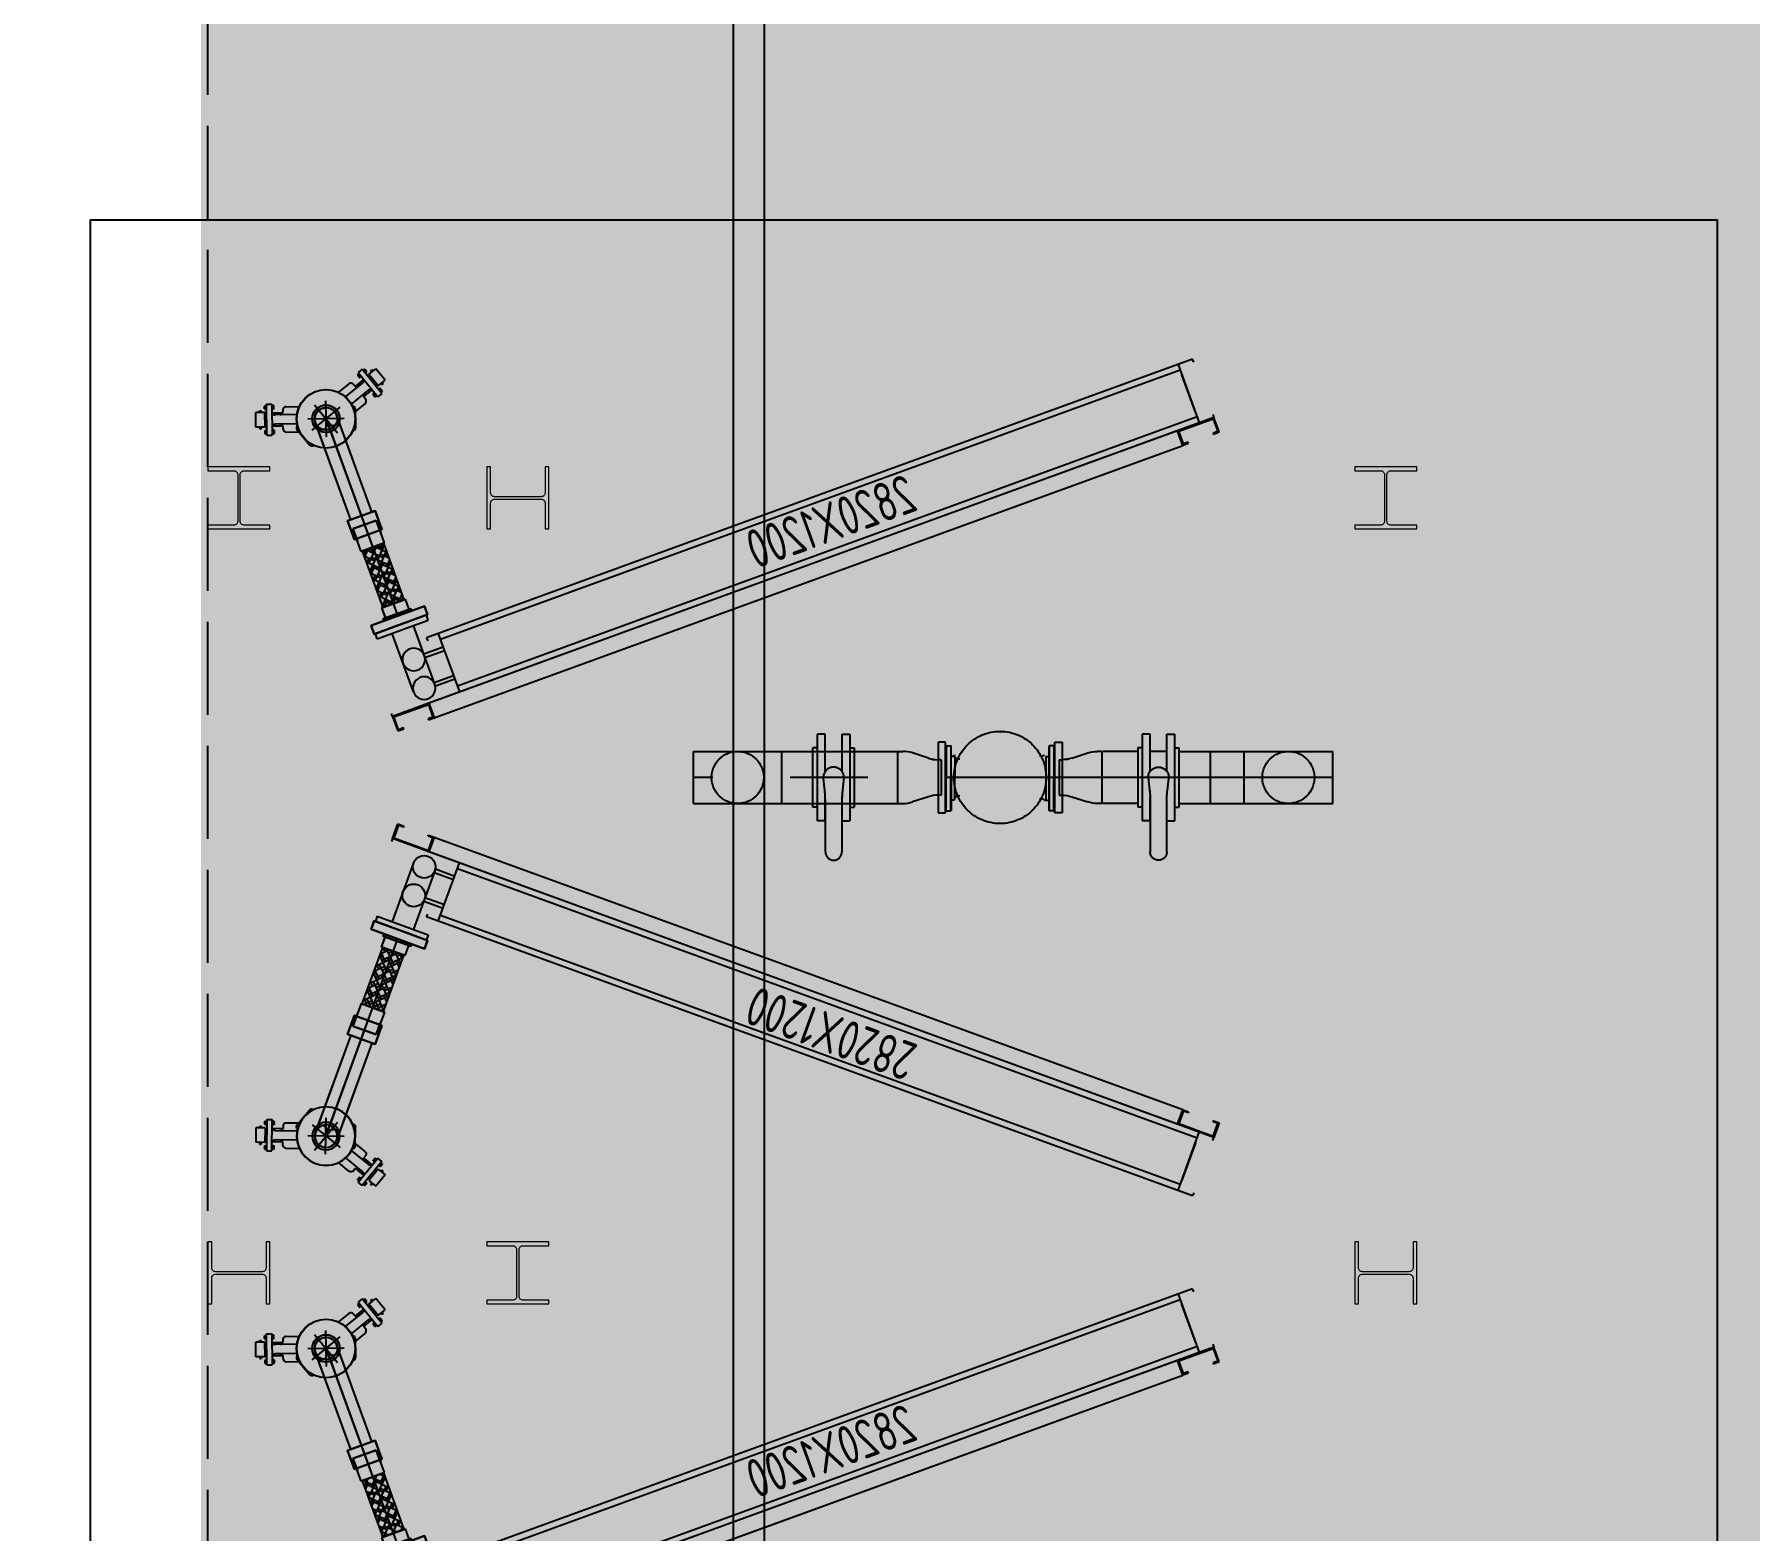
# Model space of a CAD drawing. Extents: x -3080 to 28500, y -1326 to 31609.
# Drawn here: x 21124 to 21677, y 6417 to 6900 of the extents above; entities that cross this region are included whole.
import ezdxf
from ezdxf.enums import TextEntityAlignment as Align

# ---------------------------------------------------------------- set-up
doc = ezdxf.new("R2010")
doc.units = 0
doc.header["$LTSCALE"] = 100
for name, pattern in [('188K-SM-03-F05-ARCH-PA-Y2257103$0$DASHED', [19.05, 12.7, -6.35]), ('188K-SM-03-F05-MECH-DCC-Y2257103$0$XFM1Q20-200k$0$CENTER', [2, 1.25, -0.25, 0.25, -0.25]), ('188K-SM-07-F10-MECH-CR PIPE-Y2257103$0$XFM1Q20-200k$0$CENTER', [2, 1.25, -0.25, 0.25, -0.25]), ('X-S-FAB-L05$0$HIDDEN', [0.4, 0.3, -0.1])]:
    doc.linetypes.add(name, pattern=pattern)
for name, color, linetype in [('0-xref', 8, 'Continuous'), ('188K-SM-03-F05-ARCH-PA-Y2257103$0$K-DIivder-3.5', 53, '188K-SM-03-F05-ARCH-PA-Y2257103$0$DASHED'), ('188K-SM-03-F05-ARCH-PA-Y2257103$0$K-岩棉 2hr 3.5-非抗', 53, 'Continuous'), ('188K-SM-03-F05-MECH-DCC-Y2257103$0$00_DCC', 7, 'Continuous'), ('188K-SM-03-F05-MECH-DCC-Y2257103$0$00_閥站分組', 1, 'Continuous'), ('188K-SM-07-F10-MECH-CR PIPE-Y2257103$0$00_AC_CHS_12℃', 4, 'Continuous'), ('188K-SM-07-F10-MECH-CR PIPE-Y2257103$0$00_AC_CHS_20℃', 3, 'Continuous'), ('188K-SM-07-F10-MECH-CR PIPE-Y2257103$0$00_DCC', 7, 'Continuous'), ('188K-SM-07-F10-MECH-CR PIPE-Y2257103$0$00_閥站分組', 1, 'Continuous'), ('X-S-FAB-L05$0$COL-S', 8, 'Continuous'), ('X-S-FAB-L05$0$HID(UP)', 8, 'X-S-FAB-L05$0$HIDDEN'), ('X-S-FAB-L05$0$SKY05│level-60%', 7, 'Continuous')]:
    doc.layers.add(name, color=color, linetype=linetype)
doc.styles.add('188K-SM-03-F05-MECH-DCC-Y2257103$0$XFM1Q20-200k$0$aa-txt', font='isocp.shx', dxfattribs={"bigfont": 'chineset.shx'})
doc.styles.add('188K-SM-07-F10-MECH-CR PIPE-Y2257103$0$XFM1Q20-200k$0$aa-txt', font='isocp.shx', dxfattribs={"bigfont": 'chineset.shx'})
pattern_1 = [(135, (-2258.2576, -4619.8331), (-8e-16, 2.4374981), [5.1707143, -1.7235714]), (45, (-2259.4764, -4618.6144), (-8e-16, 2.4374981), [5.1707143, -1.7235714])]

# ---------------------------------------------------------------- blocks, each defined once
blk = doc.blocks.new('X-S-FAB-L05')
at = {"layer": 'X-S-FAB-L05$0$SKY05│level-60%'}
h = blk.add_hatch(dxfattribs=at)
h.set_pattern_fill('ANSI31', color=256)
h.set_pattern_definition([(45, (0, 0), (-0.08838834765, 0.08838834765), [])])
edge = h.paths.add_edge_path()
edge.add_line((23520.4, 5520), (21180, 5520))
edge.add_line((21180, 5520), (21180, 7320))
edge.add_line((21180, 7320), (19200, 7320))
edge.add_line((19200, 7320), (19200, 8595))
edge.add_line((19200, 8595), (19707.5, 8595))
edge.add_line((19707.5, 8595), (19707.5, 9033))
at = {"layer": 'X-S-FAB-L05$0$COL-S', "lineweight": 0, "flags": 128}
for points in [[(21180, 6760), (21180, 6758.8), (21188.3, 6758.8, -0.4142136), (21189.6, 6757.5), (21189.6, 6742.5, -0.4142136), (21188.3, 6741.2), (21180, 6741.2), (21180, 6740), (21200, 6740), (21200, 6741.2), (21191.7, 6741.2, -0.4142136), (21190.4, 6742.5), (21190.4, 6757.5, -0.4142136), (21191.7, 6758.8), (21200, 6758.8), (21200, 6760)], [(21270, 6740), (21271.2, 6740), (21271.2, 6748.3, -0.4142136), (21272.5, 6749.6), (21287.5, 6749.6, -0.4142136), (21288.8, 6748.3), (21288.8, 6740), (21290, 6740), (21290, 6760), (21288.8, 6760), (21288.8, 6751.7, -0.4142136), (21287.5, 6750.4), (21272.5, 6750.4, -0.4142136), (21271.2, 6751.7), (21271.2, 6760), (21270, 6760)], [(21550, 6760), (21550, 6758.8), (21558.3, 6758.8, -0.4142136), (21559.6, 6757.5), (21559.6, 6742.5, -0.4142136), (21558.3, 6741.2), (21550, 6741.2), (21550, 6740), (21570, 6740), (21570, 6741.2), (21561.7, 6741.2, -0.4142136), (21560.4, 6742.5), (21560.4, 6757.5, -0.4142136), (21561.7, 6758.8), (21570, 6758.8), (21570, 6760)], [(21180, 6490), (21181.2, 6490), (21181.2, 6498.3, -0.4142136), (21182.5, 6499.6), (21197.5, 6499.6, -0.4142136), (21198.8, 6498.3), (21198.8, 6490), (21200, 6490), (21200, 6510), (21198.8, 6510), (21198.8, 6501.7, -0.4142136), (21197.5, 6500.4), (21182.5, 6500.4, -0.4142136), (21181.2, 6501.7), (21181.2, 6510), (21180, 6510)], [(21270, 6510), (21270, 6508.8), (21278.3, 6508.8, -0.4142136), (21279.6, 6507.5), (21279.6, 6492.5, -0.4142136), (21278.3, 6491.2), (21270, 6491.2), (21270, 6490), (21290, 6490), (21290, 6491.2), (21281.7, 6491.2, -0.4142136), (21280.4, 6492.5), (21280.4, 6507.5, -0.4142136), (21281.7, 6508.8), (21290, 6508.8), (21290, 6510)], [(21550, 6490), (21551.2, 6490), (21551.2, 6498.3, -0.4142136), (21552.5, 6499.6), (21567.5, 6499.6, -0.4142136), (21568.8, 6498.3), (21568.8, 6490), (21570, 6490), (21570, 6510), (21568.8, 6510), (21568.8, 6501.7, -0.4142136), (21567.5, 6500.4), (21552.5, 6500.4, -0.4142136), (21551.2, 6501.7), (21551.2, 6510), (21550, 6510)]]:
    blk.add_lwpolyline(points, format="xyb", close=True, dxfattribs=at)
at = {"layer": 'X-S-FAB-L05$0$HID(UP)'}
blk.add_lwpolyline([(24315, 5565), (23585, 5565), (23585, 5520), (21180, 5520), (21180, 7320), (19200, 7320), (19200, 8595), (19707.5, 8595), (19707.5, 9033)], dxfattribs=at)
blk = doc.blocks.new('188K-SM-03-F05-ARCH-PA-Y2257103')
at = {"layer": '188K-SM-03-F05-ARCH-PA-Y2257103$0$K-DIivder-3.5', "linetype": 'ByBlock', "ltscale": 2, "const_width": 10}
blk.add_lwpolyline([(21182.75, 5945), (21182.75, 7220)], dxfattribs=at)
at = {"layer": '188K-SM-03-F05-ARCH-PA-Y2257103$0$K-岩棉 2hr 3.5-非抗'}
for p, q in [((21359.5, 7330), (21359.5, 5945)), ((21349.5, 7320), (21349.5, 5945))]:
    blk.add_line(p, q, dxfattribs=at)
blk = doc.blocks.new('188K-SM-03-F05-MECH-DCC-Y2257103$0$XFM1P20-200k$0$005')
at = {"layer": '188K-SM-03-F05-MECH-DCC-Y2257103$0$00_DCC'}
h = blk.add_hatch(dxfattribs=at)
h.set_pattern_fill('AR-HBONE', color=60, scale=0.430893, angle=360, style=0)
h.set_pattern_definition(pattern_1)
h.paths.add_polyline_path([(21.88125, -3.01625), (21.88125, 3.01625), (5.88125, 3.01625), (5.88125, -3.01625)])
edge = h.paths.add_edge_path(flags=17)
edge.add_line((21.88125, 3.01625), (21.88125, -3.01625))
at = {"layer": '188K-SM-03-F05-MECH-DCC-Y2257103$0$00_DCC', "color": 60}
for p, q in [((5.88125, 3.31625), (3, 3.31625)), ((5.88125, 3.31625), (5.88125, -3.31625)), ((21.88125, 3.01625), (5.88125, 3.01625)), ((5.88125, 3.01625), (5.88125, -3.01625)), ((21.88125, 3.31625), (24.7625, 3.31625)), ((21.88125, 3.31625), (21.88125, -3.31625)), ((21.88125, 3.01625), (21.88125, -3.01625)), ((21.88125, -3.01625), (21.88125, 3.01625)), ((28.2625, 3.31625), (24.7625, 3.31625)), ((28.2625, 3.31625), (28.2625, -3.31625)), ((5.88125, -3.31625), (3, -3.31625)), ((21.88125, -3.01625), (5.88125, -3.01625)), ((21.88125, -3.31625), (28.2625, -3.31625)), ((28.2625, -3.31625), (25.38125, -3.31625))]:
    blk.add_line(p, q, dxfattribs=at)
for points in [[(0, -7.6), (0, 7.6), (2.38125, 7.6), (2.38125, -7.6), (0, -7.6)], [(2.38125, 3.8975), (3, 3.8975), (3, -3.8975), (2.38125, -3.8975)]]:
    blk.add_lwpolyline(points, dxfattribs=at)
blk = doc.blocks.new('188K-SM-03-F05-MECH-DCC-Y2257103$0$DCC_配管')
at = {"layer": '188K-SM-03-F05-MECH-DCC-Y2257103$0$00_DCC', "color": 60}
for p, q in [((-68.98, 44.57, 0), (-69.54, 44.57, 0)), ((-69.54, 44.57, 0), (-69.54, 44.07, 0)), ((-64.28, 45.79, 0), (-68.98, 45.79, 0)), ((-68.98, 42.85, 0), (-68.98, 45.79, 0)), ((-64.28, 42.85, 0), (-64.28, 45.79, 0)), ((-64.28, 44.57, 0), (-63.72, 44.57, 0)), ((-63.72, 44.57, 0), (-63.72, 44.07, 0)), ((-71.66, 42.26, 0), (-71.66, 40.55, 0)), ((-61.6, 42.26, 0), (-71.66, 42.26, 0)), ((-71.66, 40.55, 0), (-61.6, 40.55, 0)), ((-71.15, 42.78, 0), (-71.15, 42.38, 0)), ((-71.15, 40.03, 0), (-71.15, 40.44, 0)), ((-70.17, 42.9, 0), (-71.01, 42.9, 0)), ((-70.17, 39.92, 0), (-71.01, 39.92, 0)), ((-70.87, 42.78, 0), (-70.87, 42.38, 0)), ((-70.87, 40.03, 0), (-70.87, 40.44, 0)), ((-70.31, 42.78, 0), (-70.31, 42.38, 0)), ((-70.31, 40.03, 0), (-70.31, 40.44, 0)), ((-70.03, 42.78, 0), (-70.03, 42.38, 0)), ((-70.03, 40.03, 0), (-70.03, 40.44, 0)), ((-68.98, 44.07, 0), (-69.54, 44.07, 0)), ((-64.28, 42.85, 0), (-68.98, 42.85, 0)), ((-68.77, 37.09, 0), (-68.77, 40.49, 0)), ((-68.12, 32.48, 0), (-68.12, 39.59, 0)), ((-67.74, 42.26, 0), (-67.74, 42.85, 0)), ((-65.52, 42.26, 0), (-65.52, 42.85, 0)), ((-65.14, 32.48, 0), (-65.14, 39.55, 0)), ((-64.49, 37.09, 0), (-64.49, 40.49, 0)), ((-64.28, 44.07, 0), (-63.72, 44.07, 0)), ((-63.22, 42.78, 0), (-63.22, 42.38, 0)), ((-63.22, 40.03, 0), (-63.22, 40.44, 0)), ((-63.08, 42.9, 0), (-62.24, 42.9, 0)), ((-63.08, 39.92, 0), (-62.24, 39.92, 0)), ((-62.94, 42.78, 0), (-62.94, 42.38, 0)), ((-62.94, 40.03, 0), (-62.94, 40.44, 0)), ((-62.38, 42.78, 0), (-62.38, 42.38, 0)), ((-62.38, 40.03, 0), (-62.38, 40.44, 0)), ((-62.1, 42.78, 0), (-62.1, 42.38, 0)), ((-62.1, 40.03, 0), (-62.1, 40.44, 0)), ((-61.6, 42.26, 0), (-61.6, 40.55, 0)), ((-70.73, 36.03, 0), (-70.73, 31.66, 0)), ((-69.73, 37.03, 0), (-69.12, 37.03, 0)), ((-63.52, 37.03, 0), (-64.14, 37.03, 0)), ((-62.52, 36.03, 0), (-62.52, 31.66, 0)), ((-66.63, 17.31, 0), (-66.63, 29.02, 0)), ((-72.48, 23.16, 0), (-60.78, 23.16, 0)), ((-66.63, 23.16, 0), (-3.17, 1.1)), ((-33.99, 15.66), (-65.24, 26.54, 0)), ((-36.38, 8.77), (-67.83, 19.72, 0)), ((-70.73, 14.66, 0), (-70.73, 14.67, 0)), ((-69.73, 13.66, 0), (-63.52, 13.66, 0)), ((-62.52, 14.66, 0), (-62.52, 14.67, 0)), ((-1.2, -3.45), (1.2, 3.45))]:
    blk.add_line(p, q, dxfattribs=at)
at = {"layer": '188K-SM-03-F05-MECH-DCC-Y2257103$0$00_DCC', "color": 60, "elevation": 0}
for points in [[(-30.71, 5.67), (-36.73, 7.76), (-33.64, 16.67), (-27.62, 14.58)], [(-31.42, 5.91), (-30.71, 5.67), (-27.62, 14.58), (-28.33, 14.83)]]:
    blk.add_lwpolyline(points, dxfattribs=at)
at = {"layer": '188K-SM-03-F05-MECH-DCC-Y2257103$0$00_DCC', "color": 60}
for radius in [9.44, 4.44, 3.65]:
    blk.add_circle((-66.63, 23.16, 0), radius, dxfattribs=at)
for centre, radius, start, end in [((-71.29, 42.41, 0), 0.143, 270, 347.3196), ((-71.29, 40.41, 0), 0.143, 12.6804, 90), ((-71.01, 42.75, 0), 0.143, 12.6804, 167.3196), ((-71.01, 42.41, 0), 0.143, 192.6804, 347.3196), ((-71.01, 40.41, 0), 0.143, 12.6804, 167.3196), ((-71.01, 40.06, 0), 0.143, 192.6804, 347.3196), ((-70.59, 42.49, 0), 0.406, 46.3972, 133.6028), ((-70.59, 42.67, 0), 0.406, 226.3972, 313.6028), ((-70.59, 40.14, 0), 0.406, 46.3972, 133.6028), ((-70.59, 40.33, 0), 0.406, 226.3972, 313.6028), ((-70.17, 42.75, 0), 0.143, 12.6804, 167.3196), ((-70.17, 42.41, 0), 0.143, 192.6804, 347.3196), ((-70.17, 40.41, 0), 0.143, 12.6804, 167.3196), ((-70.17, 40.06, 0), 0.143, 192.6804, 347.3196), ((-69.89, 42.41, 0), 0.143, 192.6804, 270), ((-69.89, 40.41, 0), 0.143, 90, 167.3196), ((-69.12, 39.55, 0), 1, 0, 90), ((-64.13, 39.55, 0), 1, 90, 180), ((-63.36, 42.41, 0), 0.143, 270, 347.3196), ((-63.36, 40.41, 0), 0.143, 12.6804, 90), ((-63.08, 42.75, 0), 0.143, 12.6804, 167.3196), ((-63.08, 42.41, 0), 0.143, 192.6804, 347.3196), ((-63.08, 40.41, 0), 0.143, 12.6804, 167.3196), ((-63.08, 40.06, 0), 0.143, 192.6804, 347.3196), ((-62.66, 42.49, 0), 0.406, 46.3972, 133.6028), ((-62.66, 42.67, 0), 0.406, 226.3972, 313.6028), ((-62.66, 40.14, 0), 0.406, 46.3972, 133.6028), ((-62.66, 40.33, 0), 0.406, 226.3972, 313.6028), ((-62.24, 42.75, 0), 0.143, 12.6804, 167.3196), ((-62.24, 42.41, 0), 0.143, 192.6804, 347.3196), ((-62.24, 40.41, 0), 0.143, 12.6804, 167.3196), ((-62.24, 40.06, 0), 0.143, 192.6804, 347.3196), ((-61.96, 42.41, 0), 0.143, 192.6804, 270), ((-61.96, 40.41, 0), 0.143, 90, 167.3196), ((-69.73, 36.03, 0), 1, 90, 180), ((-69.12, 38.03, 0), 1, 270, 0), ((-64.14, 38.03, 0), 1, 180, 270), ((-63.52, 36.03, 0), 1, 0, 90), ((-66.67, 20.94, 0), 2.22, 271.0793, 88.9207), ((-69.73, 14.66, 0), 1, 180, 270), ((-63.52, 14.66, 0), 1, 270, 0)]:
    blk.add_arc(centre, radius, start, end, dxfattribs=at)
at = {"layer": '188K-SM-03-F05-MECH-DCC-Y2257103$0$00_DCC', "color": 60, "xscale": -1.210111893907765, "yscale": 1.210111893907765, "zscale": 1.210111893907765, "rotation": 340.8548292855317}
blk.add_blockref('188K-SM-03-F05-MECH-DCC-Y2257103$0$XFM1P20-200k$0$005', (0, 0), dxfattribs=at)
blk = doc.blocks.new('188K-SM-03-F05-MECH-DCC-Y2257103$0$DCC-1_2.82x1.2')
at = {"layer": '188K-SM-03-F05-MECH-DCC-Y2257103$0$00_DCC', "color": 24}
for p, q in [((278.05, 32.11), (260.55, 32.11)), ((260.55, 30.31), (260.55, 32.11)), ((278.05, 30.31), (260.55, 30.31)), ((265.65, 10.21), (265.65, 30.31)), ((272.95, 10.21), (272.95, 30.31)), ((278.05, 30.31), (278.05, 32.11)), ((0, 25.01), (263, 25.11)), ((0, 24.01), (0, 25.01)), ((5, 25.01), (5, 5.01)), ((5, 25.01), (5, 5.01)), ((5, 23.01), (259, 23.11)), ((259, 25.11), (259, 5.11)), ((263, 25.11), (263, 24.11)), ((5, 8.61), (5, 21.41)), ((265.65, 20.61), (259, 20.61)), ((265.65, 19.41), (259, 19.41)), ((0, 6.01), (0, 5.01)), ((5, 7.01), (259, 7.11)), ((265.65, 10.81), (259, 10.81)), ((265.65, 9.61), (259, 9.61)), ((282, 5.11), (282, 6.11)), ((0, 5.01), (282, 5.11))]:
    blk.add_line(p, q, dxfattribs=at)
at = {"layer": '188K-SM-03-F05-MECH-DCC-Y2257103$0$00_DCC'}
for p, q in [((0, 0), (0, 5)), ((0, 5), (12.5, 5)), ((2, 0), (0, 0)), ((12.18, 4.68), (0.32, 4.68)), ((0.32, 4.68), (0.32, 0.32)), ((0.32, 0.32), (2, 0.32)), ((2, 0.32), (2, 0)), ((10.5, 0), (10.5, 0.32)), ((10.5, 0.32), (12.18, 0.32)), ((12.5, 0), (10.5, 0)), ((12.18, 0.32), (12.18, 4.68)), ((12.5, 5), (12.5, 0)), ((12.5, -0.05), (12.5, 4.95)), ((269.5, 5.11), (269.5, 0.11)), ((269.5, 0.11), (269.5, 5.11)), ((269.5, 5.11), (282, 5.11)), ((271.5, 0.11), (269.5, 0.11)), ((281.68, 4.79), (269.82, 4.79)), ((269.82, 4.79), (269.82, 0.43)), ((269.82, 0.43), (271.5, 0.43)), ((271.5, 0.43), (271.5, 0.11)), ((280, 0.11), (280, 0.43)), ((280, 0.43), (281.68, 0.43)), ((282, 0.11), (280, 0.11)), ((281.68, 0.43), (281.68, 4.79)), ((282, 5.11), (282, 0.11))]:
    blk.add_line(p, q, dxfattribs=at)
at = {"layer": '188K-SM-03-F05-MECH-DCC-Y2257103$0$00_DCC', "color": 3}
for p, q in [((12.5, 4.95), (269.5, 5.11)), ((269.5, 0.11), (12.5, -0.05))]:
    blk.add_line(p, q, dxfattribs=at)
at = {"layer": '188K-SM-03-F05-MECH-DCC-Y2257103$0$00_DCC'}
blk.add_lwpolyline([(2, -0.16), (2, 0)], dxfattribs=at)
at = {"layer": '188K-SM-03-F05-MECH-DCC-Y2257103$0$00_DCC', "color": 24}
for centre in [(269.3, 20.01), (269.3, 10.21)]:
    blk.add_circle(centre, 3.65, dxfattribs=at)
at = {"layer": '188K-SM-03-F05-MECH-DCC-Y2257103$0$00_DCC', "xscale": -1, "rotation": 70.85482928510034}
blk.add_blockref('188K-SM-03-F05-MECH-DCC-Y2257103$0$DCC_配管', (269.3, 32.11), dxfattribs=at)
at = {"layer": '188K-SM-03-F05-MECH-DCC-Y2257103$0$00_DCC', "color": 24, "style": '188K-SM-03-F05-MECH-DCC-Y2257103$0$XFM1Q20-200k$0$aa-txt', "width": 0.8}
blk.add_text('2820X1200', height=12.5, rotation=360, dxfattribs=at).set_placement((127.55, 15.83), align=Align.MIDDLE)
blk = doc.blocks.new('188K-SM-03-F05-MECH-DCC-Y2257103$0$XFM1Q20-200k$0$R6-4')
at = {"layer": '188K-SM-03-F05-MECH-DCC-Y2257103$0$00_DCC', "color": 60}
for p, q in [((-5.72, 0), (-5.72, -1.01)), ((-5.72, 0), (5.72, 0)), ((-6.22, -4.15), (-7.91, -9.27)), ((5.72, 0), (5.72, -1.01)), ((6.22, -4.15), (7.91, -9.27)), ((-8.41, -13.97), (-8.41, -12.4)), ((8.41, -13.97), (-8.41, -13.97)), ((8.41, -13.97), (8.41, -12.4))]:
    blk.add_line(p, q, dxfattribs=at)
for centre, start, end in [((-15.72, -1.01), 341.7321, 0), ((15.72, -1.01), 180, 198.2679), ((1.59, -12.4), 161.7321, 180), ((-1.59, -12.4), 0, 18.2679)]:
    blk.add_arc(centre, 10, start, end, dxfattribs=at)
blk = doc.blocks.new('188K-SM-03-F05-MECH-DCC-Y2257103$0$XFM1Q20-200k$0$BV-150V-T1')
at = {"color": 0, "linetype": 'ByBlock'}
for p, q in [((-2.7, 13.97), (-5.24, 13.97)), ((-5.24, -13.97), (-5.24, 13.97)), ((2.7, 13.97), (5.24, 13.97)), ((5.24, 13.97), (5.24, -13.97)), ((-5.24, 9.6), (-6.67, 9.6)), ((-6.67, -9.6), (-6.67, 9.6)), ((5.24, 9.6), (6.67, 9.6)), ((6.67, 9.6), (6.67, -9.6)), ((-5.24, -9.6), (-6.67, -9.6)), ((2.7, -8.41), (-2.7, -8.41)), ((5.24, -9.6), (6.67, -9.6)), ((-2.7, -13.97), (-5.24, -13.97)), ((2.7, -13.97), (5.24, -13.97))]:
    blk.add_line(p, q, dxfattribs=at)
blk.add_lwpolyline([(-2.67, 7.5), (-2.67, 24.03, -1), (2.67, 24.03), (2.67, 7.68, 0.028765), (2.87, 4.24), (3.32, 0.29, -1.044614), (-3.34, 0), (-2.87, 4.06, 0.028765)], format="xyb", close=True, dxfattribs=at)
for points in [[(-2.7, 13.97), (-2.7, 6.15)], [(2.7, 13.97), (2.7, 6.33)], [(-2.7, -1.96), (-2.7, -13.97)], [(2.7, -1.96), (2.7, -13.97)]]:
    blk.add_lwpolyline(points, dxfattribs=at)
blk = doc.blocks.new('188K-SM-03-F05-MECH-DCC-Y2257103$0$DCC-閥站(出)')
at = {"layer": '188K-SM-03-F05-MECH-DCC-Y2257103$0$00_DCC', "color": 60, "linetype": '188K-SM-03-F05-MECH-DCC-Y2257103$0$XFM1Q20-200k$0$CENTER'}
for p, q in [((-8.41, 206.26, 0), (-8.41, 140.24, 0)), ((-8.41, 206.26, 0), (8.41, 206.26, 0)), ((0, 0), (0, 206.26, 0)), ((8.41, 206.26, 0), (8.41, 140.24, 0)), ((-8.41, 177.68, 0), (8.41, 177.68, 0)), ((-10.79, 124.72, 0), (-0.29, 124.72, 0)), ((-10.79, 124.72, 0), (-10.79, 123.22, 0)), ((-10.79, 123.22, 0), (-0.29, 123.22, 0)), ((-10.69, 123.12, 0), (-10.79, 123.22, 0)), ((-0.29, 123.12, 0), (-10.69, 123.12, 0)), ((-7.84, 124.92, 0), (-0.29, 124.92, 0)), ((-7.84, 124.72, 0), (-7.84, 124.92, 0)), ((-7.29, 122.11, 0), (-7.29, 122.92, 0)), ((-6.69, 121.93, 0), (-0.29, 121.93, 0)), ((7.26, 124.92, 0), (-0.29, 124.92, 0)), ((10.21, 124.72, 0), (-0.29, 124.72, 0)), ((10.21, 123.22, 0), (-0.29, 123.22, 0)), ((-0.29, 123.12, 0), (10.11, 123.12, 0)), ((6.71, 121.93, 0), (-0.29, 121.93, 0)), ((6.71, 121.93, 0), (6.71, 122.92, 0)), ((7.26, 124.72, 0), (7.26, 124.92, 0)), ((10.11, 123.12, 0), (10.21, 123.22, 0)), ((10.21, 124.72, 0), (10.21, 123.22, 0)), ((-10.69, 91.52, 0), (-10.79, 91.42, 0)), ((-10.79, 91.42, 0), (-0.29, 91.42, 0)), ((-10.79, 89.92, 0), (-10.79, 91.42, 0)), ((-10.79, 89.92, 0), (-0.29, 89.92, 0)), ((-0.29, 91.52, 0), (-10.69, 91.52, 0)), ((-7.84, 89.92, 0), (-7.84, 89.72, 0)), ((-7.84, 89.72, 0), (-0.29, 89.72, 0)), ((-7.29, 93.01, 0), (-7.29, 91.72, 0)), ((6.71, 92.52, 0), (-7.29, 92.52, 0)), ((-0.29, 91.52, 0), (10.11, 91.52, 0)), ((10.21, 91.42, 0), (-0.29, 91.42, 0)), ((10.21, 89.92, 0), (-0.29, 89.92, 0)), ((7.26, 89.72, 0), (-0.29, 89.72, 0)), ((6.71, 92.52, 0), (6.71, 91.72, 0)), ((7.26, 89.92, 0), (7.26, 89.72, 0)), ((10.11, 91.52, 0), (10.21, 91.42, 0)), ((10.21, 89.92, 0), (10.21, 91.42, 0)), ((-8.41, 62.58, 0), (-8.41, 74.04, 0)), ((8.41, 62.58, 0), (8.41, 74.04, 0)), ((-8.41, 49.53, 0), (-8.41, 0, 0)), ((8.41, 49.53, 0), (8.41, 0, 0)), ((8.4, 39.53, 0), (-8.4, 39.53, 0)), ((-8.41, 28.57, 0), (8.41, 28.57, 0)), ((-8.41, 0, 0), (8.41, 0, 0))]:
    blk.add_line(p, q, dxfattribs=at)
at = {"layer": '188K-SM-03-F05-MECH-DCC-Y2257103$0$00_DCC', "color": 60, "linetype": '188K-SM-03-F05-MECH-DCC-Y2257103$0$XFM1Q20-200k$0$CENTER', "elevation": 0}
for points in [[(-11.43, 124.92), (11.43, 124.92), (11.43, 127.3), (-11.43, 127.3)], [(-11.43, 89.67), (11.43, 89.67), (11.43, 87.29), (-11.43, 87.29)]]:
    blk.add_lwpolyline(points, close=True, dxfattribs=at)
at = {"layer": '188K-SM-03-F05-MECH-DCC-Y2257103$0$00_DCC', "color": 60, "linetype": '188K-SM-03-F05-MECH-DCC-Y2257103$0$XFM1Q20-200k$0$CENTER'}
for centre, radius in [((0, 191.97, 0), 8.41), ((0, 107.32, 0), 14.88), ((0, 14.29, 0), 8.41)]:
    blk.add_circle(centre, radius, dxfattribs=at)
for centre, radius, start, end in [((-7.49, 122.92, 0), 0.2, 0, 90), ((-7.41, 120.62, 0), 1.5, 45, 85.3609), ((7.41, 120.62, 0), 1.5, 94.6391, 135), ((6.91, 122.92, 0), 0.2, 90, 180), ((-7.46, 120.67, 0), 1.5, 345, 45), ((7.46, 120.67, 0), 1.5, 135, 195), ((-8.4, 94.02, 0), 1.5, 317.6297, 21.3232), ((8.4, 94.02, 0), 1.5, 158.6768, 222.3703), ((-7.49, 91.72, 0), 0.2, 270, 0), ((6.91, 91.72, 0), 0.2, 180, 270)]:
    blk.add_arc(centre, radius, start, end, dxfattribs=at)
for name, p, rotation in [('188K-SM-03-F05-MECH-DCC-Y2257103$0$XFM1Q20-200k$0$BV-150V-T1', (0, 161.01, 0), 90), ('188K-SM-03-F05-MECH-DCC-Y2257103$0$XFM1Q20-200k$0$R6-4', (0, 126.3, 0), 180)]:
    blk.add_blockref(name, p, dxfattribs=dict(at, rotation=rotation))
at = {"layer": '188K-SM-03-F05-MECH-DCC-Y2257103$0$00_DCC', "color": 60, "linetype": '188K-SM-03-F05-MECH-DCC-Y2257103$0$XFM1Q20-200k$0$CENTER', "xscale": -1}
blk.add_blockref('188K-SM-03-F05-MECH-DCC-Y2257103$0$XFM1Q20-200k$0$R6-4', (0, 88.29, 0), dxfattribs=at)
at = {"layer": '188K-SM-03-F05-MECH-DCC-Y2257103$0$00_DCC', "color": 60, "linetype": '188K-SM-03-F05-MECH-DCC-Y2257103$0$XFM1Q20-200k$0$CENTER', "xscale": -1, "rotation": 90}
blk.add_blockref('188K-SM-03-F05-MECH-DCC-Y2257103$0$XFM1Q20-200k$0$BV-150V-T1', (0, 56.2, 0), dxfattribs=at)
blk = doc.blocks.new('188K-SM-03-F05-MECH-DCC-Y2257103')
at = {"layer": '188K-SM-03-F05-MECH-DCC-Y2257103$0$00_閥站分組', "ltscale": 1000, "elevation": 0}
blk.add_lwpolyline([(21142.15, 5946.79), (21142.15, 6839.75), (21666.92, 6839.75), (21666.92, 5946.79)], close=True, dxfattribs=at)
at = {"layer": '188K-SM-03-F05-MECH-DCC-Y2257103$0$00_DCC', "xscale": -1, "rotation": 20.021059431338}
for p in [(21506.26, 6771.28, 0), (21506.26, 6471.39, 0)]:
    blk.add_blockref('188K-SM-03-F05-MECH-DCC-Y2257103$0$DCC-1_2.82x1.2', p, dxfattribs=at)
at = {"layer": '188K-SM-03-F05-MECH-DCC-Y2257103$0$00_DCC', "color": 4, "rotation": 90}
blk.add_blockref('188K-SM-03-F05-MECH-DCC-Y2257103$0$DCC-閥站(出)', (21542.88, 6659.84, 0), dxfattribs=at)
at = {"layer": '188K-SM-03-F05-MECH-DCC-Y2257103$0$00_DCC', "rotation": 159.978940568662}
blk.add_blockref('188K-SM-03-F05-MECH-DCC-Y2257103$0$DCC-1_2.82x1.2', (21506.26, 6548.39, 0), dxfattribs=at)
blk = doc.blocks.new('188K-SM-07-F10-MECH-CR PIPE-Y2257103$0$XFM1P20-200k$0$005')
at = {"layer": '188K-SM-07-F10-MECH-CR PIPE-Y2257103$0$00_DCC'}
h = blk.add_hatch(dxfattribs=at)
h.set_pattern_fill('AR-HBONE', color=60, scale=0.430893, angle=360, style=0)
h.set_pattern_definition(pattern_1)
h.paths.add_polyline_path([(21.88125, -3.01625), (21.88125, 3.01625), (5.88125, 3.01625), (5.88125, -3.01625)])
edge = h.paths.add_edge_path(flags=17)
edge.add_line((21.88125, 3.01625), (21.88125, -3.01625))
at = {"layer": '188K-SM-07-F10-MECH-CR PIPE-Y2257103$0$00_DCC', "color": 60}
for p, q in [((5.88125, 3.31625), (3, 3.31625)), ((5.88125, 3.31625), (5.88125, -3.31625)), ((21.88125, 3.01625), (5.88125, 3.01625)), ((5.88125, 3.01625), (5.88125, -3.01625)), ((21.88125, 3.31625), (24.7625, 3.31625)), ((21.88125, 3.31625), (21.88125, -3.31625)), ((21.88125, 3.01625), (21.88125, -3.01625)), ((21.88125, -3.01625), (21.88125, 3.01625)), ((28.2625, 3.31625), (24.7625, 3.31625)), ((28.2625, 3.31625), (28.2625, -3.31625)), ((5.88125, -3.31625), (3, -3.31625)), ((21.88125, -3.01625), (5.88125, -3.01625)), ((21.88125, -3.31625), (28.2625, -3.31625)), ((28.2625, -3.31625), (25.38125, -3.31625))]:
    blk.add_line(p, q, dxfattribs=at)
for points in [[(0, -7.6), (0, 7.6), (2.38125, 7.6), (2.38125, -7.6), (0, -7.6)], [(2.38125, 3.8975), (3, 3.8975), (3, -3.8975), (2.38125, -3.8975)]]:
    blk.add_lwpolyline(points, dxfattribs=at)
blk = doc.blocks.new('188K-SM-07-F10-MECH-CR PIPE-Y2257103$0$DCC_配管')
at = {"layer": '188K-SM-07-F10-MECH-CR PIPE-Y2257103$0$00_DCC', "color": 60}
for p, q in [((-63.02, 27.7, 0), (-70.28, 18.51, 0)), ((-64.6, 32.32, 0), (-64.61, 32.32, 0)), ((-63.2, 32.48, 0), (-58.33, 28.64, 0)), ((-71.24, 26.73, 0), (-62.06, 19.48, 0)), ((-66.65, 23.11, 0), (-3.17, 1.1)), ((-33.99, 15.66), (-65.45, 26.55, 0)), ((-58.16, 27.23, 0), (-58.16, 27.23, 0)), ((-73.6, 16.72, 0), (-78, 11.14, 0)), ((-77.84, 15.55, 0), (-75.14, 18.98, 0)), ((-36.38, 8.77), (-67.65, 19.59, 0)), ((-82.43, 11.23, 0), (-81.37, 12.58, 0)), ((-74.54, 5, 0), (-82.43, 11.23, 0)), ((-81.37, 12.58, 0), (-73.47, 6.34, 0)), ((-80.65, 12.67, 0), (-80.9, 12.35, 0)), ((-80.43, 12.5, 0), (-80.68, 12.18, 0)), ((-79.81, 12.15, 0), (-80.47, 12.67, 0)), ((-79.99, 12.15, 0), (-80.24, 11.83, 0)), ((-79.77, 11.98, 0), (-80.02, 11.66, 0)), ((-76.96, 13.5, 0), (-79.06, 10.84, 0)), ((-77.68, 14.15, 0), (-77.2, 13.77, 0)), ((-71.25, 14.87, 0), (-75.63, 9.32, 0)), ((-71.4, 10.47, 0), (-68.69, 13.89, 0)), ((-80.7, 9.11, 0), (-82.52, 6.8, 0)), ((-78.82, 3.89, 0), (-82.52, 6.8, 0)), ((-82.36, 10.51, 0), (-82.1, 10.83, 0)), ((-81.66, 9.81, 0), (-82.32, 10.34, 0)), ((-82.19, 8.1, 0), (-81.89, 8.5, 0)), ((-81.76, 7.76, 0), (-82.19, 8.1, 0)), ((-82.14, 10.34, 0), (-81.89, 10.66, 0)), ((-81.45, 8.15, 0), (-81.89, 8.5, 0)), ((-81.7, 9.99, 0), (-81.45, 10.31, 0)), ((-81.48, 9.82, 0), (-81.23, 10.13, 0)), ((-77, 6.19, 0), (-80.7, 9.11, 0)), ((-79.35, 8.8, 0), (-79.72, 8.34, 0)), ((-77, 6.19, 0), (-78.82, 3.89, 0)), ((-77.61, 7.43, 0), (-77.98, 6.96, 0)), ((-76.13, 5.6, 0), (-75.88, 5.92, 0)), ((-75.91, 5.42, 0), (-75.66, 5.74, 0)), ((-73.6, 10.85, 0), (-75.7, 8.18, 0)), ((-74.43, 7.76, 0), (-74.68, 7.44, 0)), ((-74.54, 5, 0), (-73.47, 6.34, 0)), ((-74.21, 7.58, 0), (-74.46, 7.26, 0)), ((-74.25, 7.76, 0), (-73.59, 7.24, 0)), ((-73.77, 7.24, 0), (-74.02, 6.92, 0)), ((-73.55, 7.06, 0), (-73.8, 6.74, 0)), ((-72.8, 10.3, 0), (-73.28, 10.68, 0)), ((-78.07, 4.85, 0), (-77.63, 4.5, 0)), ((-77.76, 5.24, 0), (-77.32, 4.89, 0)), ((-77.63, 4.5, 0), (-77.32, 4.89, 0)), ((-76.09, 5.42, 0), (-75.43, 4.9, 0)), ((-75.47, 5.08, 0), (-75.22, 5.4, 0)), ((-75.25, 4.9, 0), (-75, 5.22, 0)), ((1.2, 3.45), (-1.2, -3.45))]:
    blk.add_line(p, q, dxfattribs=at)
at = {"layer": '188K-SM-07-F10-MECH-CR PIPE-Y2257103$0$00_DCC', "color": 60, "elevation": 0}
for points in [[(-27.62, 14.58), (-33.64, 16.67), (-36.73, 7.76), (-30.71, 5.67)], [(-28.33, 14.83), (-27.62, 14.58), (-30.71, 5.67), (-31.42, 5.91)]]:
    blk.add_lwpolyline(points, dxfattribs=at)
at = {"layer": '188K-SM-07-F10-MECH-CR PIPE-Y2257103$0$00_DCC', "color": 60}
for centre, radius in [((-66.65, 23.1, 0), 9.44), ((-66.65, 23.11, 0), 4.44), ((-66.65, 23.11, 0), 3.65)]:
    blk.add_circle(centre, radius, dxfattribs=at)
for centre, radius, start, end in [((-63.82, 31.7, 0), 1, 51.7097, 141.7097), ((-58.95, 27.85, 0), 1, 321.7097, 51.7097), ((-65.31, 24.87, 0), 2.22, 232.789, 50.6303), ((-80.99, 12.46, 0), 0.143, 231.7097, 309.0293), ((-80.77, 12.29, 0), 0.143, 154.39, 309.0293), ((-80.28, 12.23, 0), 0.406, 188.1068, 275.3125), ((-80.56, 12.56, 0), 0.143, 334.39, 129.0293), ((-80.39, 12.09, 0), 0.406, 8.1068, 95.3125), ((-80.11, 11.77, 0), 0.143, 154.39, 309.0293), ((-79.89, 11.59, 0), 0.143, 154.39, 231.7097), ((-79.9, 12.04, 0), 0.143, 334.39, 129.0293), ((-78.76, 11.79, 0), 1, 231.7097, 321.7097), ((-77.06, 14.93, 0), 1, 141.7097, 231.7097), ((-77.82, 12.98, 0), 1, 321.7097, 51.7097), ((-82.23, 10.45, 0), 0.143, 154.39, 309.0293), ((-82.23, 10.89, 0), 0.143, 334.39, 51.7097), ((-81.73, 10.39, 0), 0.406, 188.1068, 275.3125), ((-82.01, 10.72, 0), 0.143, 334.39, 129.0293), ((-81.85, 10.25, 0), 0.406, 8.1068, 95.3125), ((-81.57, 9.93, 0), 0.143, 154.39, 309.0293), ((-81.36, 10.2, 0), 0.143, 334.39, 129.0293), ((-81.14, 10.02, 0), 0.143, 51.7097, 129.0293), ((-76, 5.54, 0), 0.143, 154.39, 309.0293), ((-76.01, 5.98, 0), 0.143, 334.39, 51.7097), ((-75.79, 5.8, 0), 0.143, 334.39, 129.0293), ((-74.84, 8.7, 0), 1, 141.7097, 231.7097), ((-75.62, 5.34, 0), 0.406, 8.1068, 95.3125), ((-74.77, 7.55, 0), 0.143, 231.7097, 309.0293), ((-73.9, 9.89, 0), 1, 51.7097, 141.7097), ((-74.55, 7.38, 0), 0.143, 154.39, 309.0293), ((-74.06, 7.32, 0), 0.406, 188.1068, 275.3125), ((-74.34, 7.65, 0), 0.143, 334.39, 129.0293), ((-74.17, 7.18, 0), 0.406, 8.1068, 95.3125), ((-73.89, 6.86, 0), 0.143, 154.39, 309.0293), ((-73.67, 6.68, 0), 0.143, 154.39, 231.7097), ((-73.68, 7.12, 0), 0.143, 334.39, 129.0293), ((-72.18, 11.09, 0), 1, 231.7097, 321.7097), ((-75.51, 5.48, 0), 0.406, 188.1068, 275.3125), ((-75.35, 5.01, 0), 0.143, 154.39, 309.0293), ((-75.13, 5.28, 0), 0.143, 334.39, 129.0293), ((-74.91, 5.11, 0), 0.143, 51.7097, 129.0293)]:
    blk.add_arc(centre, radius, start, end, dxfattribs=at)
at = {"layer": '188K-SM-07-F10-MECH-CR PIPE-Y2257103$0$00_DCC', "color": 60, "xscale": 1.210111893907765, "yscale": 1.210111893907765, "zscale": 1.210111893907765, "rotation": 160.8548292855056}
blk.add_blockref('188K-SM-07-F10-MECH-CR PIPE-Y2257103$0$XFM1P20-200k$0$005', (0, 0), dxfattribs=at)
blk = doc.blocks.new('188K-SM-07-F10-MECH-CR PIPE-Y2257103$0$DCC-1_2.82x1.2')
at = {"layer": '188K-SM-07-F10-MECH-CR PIPE-Y2257103$0$00_DCC', "color": 24}
for p, q in [((278.05, 32.11), (260.55, 32.11)), ((260.55, 30.31), (260.55, 32.11)), ((278.05, 30.31), (260.55, 30.31)), ((265.65, 10.21), (265.65, 30.31)), ((272.95, 10.21), (272.95, 30.31)), ((278.05, 30.31), (278.05, 32.11)), ((0, 25.01), (263, 25.11)), ((0, 24.01), (0, 25.01)), ((5, 25.01), (5, 5.01)), ((5, 25.01), (5, 5.01)), ((5, 23.01), (259, 23.11)), ((259, 25.11), (259, 5.11)), ((263, 25.11), (263, 24.11)), ((5, 8.61), (5, 21.41)), ((265.65, 20.61), (259, 20.61)), ((265.65, 19.41), (259, 19.41)), ((0, 6.01), (0, 5.01)), ((5, 7.01), (259, 7.11)), ((265.65, 10.81), (259, 10.81)), ((265.65, 9.61), (259, 9.61)), ((282, 5.11), (282, 6.11)), ((0, 5.01), (282, 5.11))]:
    blk.add_line(p, q, dxfattribs=at)
at = {"layer": '188K-SM-07-F10-MECH-CR PIPE-Y2257103$0$00_DCC'}
for p, q in [((0, 0), (0, 5)), ((0, 5), (12.5, 5)), ((2, 0), (0, 0)), ((12.18, 4.68), (0.32, 4.68)), ((0.32, 4.68), (0.32, 0.32)), ((0.32, 0.32), (2, 0.32)), ((2, 0.32), (2, 0)), ((10.5, 0), (10.5, 0.32)), ((10.5, 0.32), (12.18, 0.32)), ((12.5, 0), (10.5, 0)), ((12.18, 0.32), (12.18, 4.68)), ((12.5, 5), (12.5, 0)), ((12.5, -0.05), (12.5, 4.95)), ((269.5, 5.11), (269.5, 0.11)), ((269.5, 0.11), (269.5, 5.11)), ((269.5, 5.11), (282, 5.11)), ((271.5, 0.11), (269.5, 0.11)), ((281.68, 4.79), (269.82, 4.79)), ((269.82, 4.79), (269.82, 0.43)), ((269.82, 0.43), (271.5, 0.43)), ((271.5, 0.43), (271.5, 0.11)), ((280, 0.11), (280, 0.43)), ((280, 0.43), (281.68, 0.43)), ((282, 0.11), (280, 0.11)), ((281.68, 0.43), (281.68, 4.79)), ((282, 5.11), (282, 0.11))]:
    blk.add_line(p, q, dxfattribs=at)
at = {"layer": '188K-SM-07-F10-MECH-CR PIPE-Y2257103$0$00_DCC', "color": 3}
for p, q in [((12.5, 4.95), (269.5, 5.11)), ((269.5, 0.11), (12.5, -0.05))]:
    blk.add_line(p, q, dxfattribs=at)
at = {"layer": '188K-SM-07-F10-MECH-CR PIPE-Y2257103$0$00_DCC'}
blk.add_lwpolyline([(2, -0.16), (2, 0)], dxfattribs=at)
at = {"layer": '188K-SM-07-F10-MECH-CR PIPE-Y2257103$0$00_DCC', "color": 24}
for centre in [(269.3, 20.01), (269.3, 10.21)]:
    blk.add_circle(centre, 3.65, dxfattribs=at)
at = {"layer": '188K-SM-07-F10-MECH-CR PIPE-Y2257103$0$00_DCC', "xscale": -1, "rotation": 70.85482928510034}
blk.add_blockref('188K-SM-07-F10-MECH-CR PIPE-Y2257103$0$DCC_配管', (269.3, 32.11), dxfattribs=at)
at = {"layer": '188K-SM-07-F10-MECH-CR PIPE-Y2257103$0$00_DCC', "color": 24, "style": '188K-SM-07-F10-MECH-CR PIPE-Y2257103$0$XFM1Q20-200k$0$aa-txt', "width": 0.8}
blk.add_text('2820X1200', height=12.5, rotation=360, dxfattribs=at).set_placement((127.55, 15.83), align=Align.MIDDLE)
blk = doc.blocks.new('188K-SM-07-F10-MECH-CR PIPE-Y2257103$0$XFM1Q20-200k$0$R6-4')
at = {"layer": '188K-SM-07-F10-MECH-CR PIPE-Y2257103$0$00_DCC', "color": 60}
for p, q in [((-5.72, 0), (-5.72, -1.01)), ((-5.72, 0), (5.72, 0)), ((-6.22, -4.15), (-7.91, -9.27)), ((5.72, 0), (5.72, -1.01)), ((6.22, -4.15), (7.91, -9.27)), ((-8.41, -13.97), (-8.41, -12.4)), ((8.41, -13.97), (-8.41, -13.97)), ((8.41, -13.97), (8.41, -12.4))]:
    blk.add_line(p, q, dxfattribs=at)
for centre, start, end in [((-15.72, -1.01), 341.7321, 0), ((15.72, -1.01), 180, 198.2679), ((1.59, -12.4), 161.7321, 180), ((-1.59, -12.4), 0, 18.2679)]:
    blk.add_arc(centre, 10, start, end, dxfattribs=at)
blk = doc.blocks.new('188K-SM-07-F10-MECH-CR PIPE-Y2257103$0$XFM1Q20-200k$0$BV-150V-T1')
at = {"color": 0, "linetype": 'ByBlock'}
for p, q in [((-2.7, 13.97), (-5.24, 13.97)), ((-5.24, -13.97), (-5.24, 13.97)), ((2.7, 13.97), (5.24, 13.97)), ((5.24, 13.97), (5.24, -13.97)), ((-5.24, 9.6), (-6.67, 9.6)), ((-6.67, -9.6), (-6.67, 9.6)), ((5.24, 9.6), (6.67, 9.6)), ((6.67, 9.6), (6.67, -9.6)), ((-5.24, -9.6), (-6.67, -9.6)), ((2.7, -8.41), (-2.7, -8.41)), ((5.24, -9.6), (6.67, -9.6)), ((-2.7, -13.97), (-5.24, -13.97)), ((2.7, -13.97), (5.24, -13.97))]:
    blk.add_line(p, q, dxfattribs=at)
blk.add_lwpolyline([(-2.67, 7.5), (-2.67, 24.03, -1), (2.67, 24.03), (2.67, 7.68, 0.028765), (2.87, 4.24), (3.32, 0.29, -1.044614), (-3.34, 0), (-2.87, 4.06, 0.028765)], format="xyb", close=True, dxfattribs=at)
for points in [[(-2.7, 13.97), (-2.7, 6.15)], [(2.7, 13.97), (2.7, 6.33)], [(-2.7, -1.96), (-2.7, -13.97)], [(2.7, -1.96), (2.7, -13.97)]]:
    blk.add_lwpolyline(points, dxfattribs=at)
blk = doc.blocks.new('188K-SM-07-F10-MECH-CR PIPE-Y2257103$0$DCC-閥站(出)')
at = {"layer": '188K-SM-07-F10-MECH-CR PIPE-Y2257103$0$00_DCC', "color": 60, "linetype": '188K-SM-07-F10-MECH-CR PIPE-Y2257103$0$XFM1Q20-200k$0$CENTER'}
for p, q in [((-8.41, 206.26, 0), (-8.41, 140.24, 0)), ((-8.41, 206.26, 0), (8.41, 206.26, 0)), ((0, 0), (0, 206.26, 0)), ((8.41, 206.26, 0), (8.41, 140.24, 0)), ((-8.41, 177.68, 0), (8.41, 177.68, 0)), ((-10.79, 124.72, 0), (-0.29, 124.72, 0)), ((-10.79, 124.72, 0), (-10.79, 123.22, 0)), ((-10.79, 123.22, 0), (-0.29, 123.22, 0)), ((-10.69, 123.12, 0), (-10.79, 123.22, 0)), ((-0.29, 123.12, 0), (-10.69, 123.12, 0)), ((-7.84, 124.92, 0), (-0.29, 124.92, 0)), ((-7.84, 124.72, 0), (-7.84, 124.92, 0)), ((-7.29, 122.11, 0), (-7.29, 122.92, 0)), ((-6.69, 121.93, 0), (-0.29, 121.93, 0)), ((7.26, 124.92, 0), (-0.29, 124.92, 0)), ((10.21, 124.72, 0), (-0.29, 124.72, 0)), ((10.21, 123.22, 0), (-0.29, 123.22, 0)), ((-0.29, 123.12, 0), (10.11, 123.12, 0)), ((6.71, 121.93, 0), (-0.29, 121.93, 0)), ((6.71, 121.93, 0), (6.71, 122.92, 0)), ((7.26, 124.72, 0), (7.26, 124.92, 0)), ((10.11, 123.12, 0), (10.21, 123.22, 0)), ((10.21, 124.72, 0), (10.21, 123.22, 0)), ((-10.69, 91.52, 0), (-10.79, 91.42, 0)), ((-10.79, 91.42, 0), (-0.29, 91.42, 0)), ((-10.79, 89.92, 0), (-10.79, 91.42, 0)), ((-10.79, 89.92, 0), (-0.29, 89.92, 0)), ((-0.29, 91.52, 0), (-10.69, 91.52, 0)), ((-7.84, 89.92, 0), (-7.84, 89.72, 0)), ((-7.84, 89.72, 0), (-0.29, 89.72, 0)), ((-7.29, 93.01, 0), (-7.29, 91.72, 0)), ((6.71, 92.52, 0), (-7.29, 92.52, 0)), ((-0.29, 91.52, 0), (10.11, 91.52, 0)), ((10.21, 91.42, 0), (-0.29, 91.42, 0)), ((10.21, 89.92, 0), (-0.29, 89.92, 0)), ((7.26, 89.72, 0), (-0.29, 89.72, 0)), ((6.71, 92.52, 0), (6.71, 91.72, 0)), ((7.26, 89.92, 0), (7.26, 89.72, 0)), ((10.11, 91.52, 0), (10.21, 91.42, 0)), ((10.21, 89.92, 0), (10.21, 91.42, 0)), ((-8.41, 62.58, 0), (-8.41, 74.04, 0)), ((8.41, 62.58, 0), (8.41, 74.04, 0)), ((-8.41, 49.53, 0), (-8.41, 0, 0)), ((8.41, 49.53, 0), (8.41, 0, 0)), ((8.4, 39.53, 0), (-8.4, 39.53, 0)), ((-8.41, 28.57, 0), (8.41, 28.57, 0)), ((-8.41, 0, 0), (8.41, 0, 0))]:
    blk.add_line(p, q, dxfattribs=at)
at = {"layer": '188K-SM-07-F10-MECH-CR PIPE-Y2257103$0$00_DCC', "color": 60, "linetype": '188K-SM-07-F10-MECH-CR PIPE-Y2257103$0$XFM1Q20-200k$0$CENTER', "elevation": 0}
for points in [[(-11.43, 124.92), (11.43, 124.92), (11.43, 127.3), (-11.43, 127.3)], [(-11.43, 89.67), (11.43, 89.67), (11.43, 87.29), (-11.43, 87.29)]]:
    blk.add_lwpolyline(points, close=True, dxfattribs=at)
at = {"layer": '188K-SM-07-F10-MECH-CR PIPE-Y2257103$0$00_DCC', "color": 60, "linetype": '188K-SM-07-F10-MECH-CR PIPE-Y2257103$0$XFM1Q20-200k$0$CENTER'}
for centre, radius in [((0, 191.97, 0), 8.41), ((0, 107.32, 0), 14.88), ((0, 14.29, 0), 8.41)]:
    blk.add_circle(centre, radius, dxfattribs=at)
for centre, radius, start, end in [((-7.49, 122.92, 0), 0.2, 0, 90), ((-7.41, 120.62, 0), 1.5, 45, 85.3609), ((7.41, 120.62, 0), 1.5, 94.6391, 135), ((6.91, 122.92, 0), 0.2, 90, 180), ((-7.46, 120.67, 0), 1.5, 345, 45), ((7.46, 120.67, 0), 1.5, 135, 195), ((-8.4, 94.02, 0), 1.5, 317.6297, 21.3232), ((8.4, 94.02, 0), 1.5, 158.6768, 222.3703), ((-7.49, 91.72, 0), 0.2, 270, 0), ((6.91, 91.72, 0), 0.2, 180, 270)]:
    blk.add_arc(centre, radius, start, end, dxfattribs=at)
for name, p, rotation in [('188K-SM-07-F10-MECH-CR PIPE-Y2257103$0$XFM1Q20-200k$0$BV-150V-T1', (0, 161.01, 0), 90), ('188K-SM-07-F10-MECH-CR PIPE-Y2257103$0$XFM1Q20-200k$0$R6-4', (0, 126.3, 0), 180)]:
    blk.add_blockref(name, p, dxfattribs=dict(at, rotation=rotation))
at = {"layer": '188K-SM-07-F10-MECH-CR PIPE-Y2257103$0$00_DCC', "color": 60, "linetype": '188K-SM-07-F10-MECH-CR PIPE-Y2257103$0$XFM1Q20-200k$0$CENTER', "xscale": -1}
blk.add_blockref('188K-SM-07-F10-MECH-CR PIPE-Y2257103$0$XFM1Q20-200k$0$R6-4', (0, 88.29, 0), dxfattribs=at)
at = {"layer": '188K-SM-07-F10-MECH-CR PIPE-Y2257103$0$00_DCC', "color": 60, "linetype": '188K-SM-07-F10-MECH-CR PIPE-Y2257103$0$XFM1Q20-200k$0$CENTER', "xscale": -1, "rotation": 90}
blk.add_blockref('188K-SM-07-F10-MECH-CR PIPE-Y2257103$0$XFM1Q20-200k$0$BV-150V-T1', (0, 56.2, 0), dxfattribs=at)
blk = doc.blocks.new('188K-SM-07-F10-MECH-CR PIPE-Y2257103')
at = {"layer": '188K-SM-07-F10-MECH-CR PIPE-Y2257103$0$00_AC_CHS_12℃', "ltscale": 1000, "const_width": 25}
blk.add_lwpolyline([(1851.868, 8891.806), (17554.694, 8891.806), (17554.694, 8533.781), (18869.339, 8533.781), (18869.339, 8210.953), (19145.512, 8210.953), (19145.512, 7193.101), (21593.159, 7193.101), (21593.159, 6074.065)], dxfattribs=at)
at = {"layer": '188K-SM-07-F10-MECH-CR PIPE-Y2257103$0$00_AC_CHS_20℃', "ltscale": 1000, "const_width": 25}
blk.add_lwpolyline([(1851.868, 8847.601), (17514.253, 8847.601), (17514.253, 8489.576), (18832.722, 8489.576), (18832.722, 8166.748), (19093.353, 8166.748), (19093.353, 7148.896), (21554.57, 7148.896), (21554.57, 6074.065)], dxfattribs=at)
at = {"layer": '188K-SM-07-F10-MECH-CR PIPE-Y2257103$0$00_AC_CHS_20℃', "ltscale": 1000, "const_width": 3, "elevation": 0}
blk.add_lwpolyline([(21246.144, 6659.836), (21593.159, 6659.836)], dxfattribs=at)
at = {"layer": '188K-SM-07-F10-MECH-CR PIPE-Y2257103$0$00_閥站分組', "ltscale": 1000, "elevation": 0}
blk.add_lwpolyline([(21142.149, 5946.79), (21142.149, 6839.746), (21666.917, 6839.746), (21666.917, 5946.79)], close=True, dxfattribs=at)
at = {"layer": '188K-SM-07-F10-MECH-CR PIPE-Y2257103$0$00_DCC', "xscale": -1, "rotation": 20.021059431338}
for p in [(21506.263, 6771.28, 0), (21506.263, 6471.392, 0)]:
    blk.add_blockref('188K-SM-07-F10-MECH-CR PIPE-Y2257103$0$DCC-1_2.82x1.2', p, dxfattribs=at)
at = {"layer": '188K-SM-07-F10-MECH-CR PIPE-Y2257103$0$00_DCC', "color": 4, "rotation": 90}
blk.add_blockref('188K-SM-07-F10-MECH-CR PIPE-Y2257103$0$DCC-閥站(出)', (21542.879, 6659.836, 0), dxfattribs=at)
at = {"layer": '188K-SM-07-F10-MECH-CR PIPE-Y2257103$0$00_DCC', "rotation": 159.978940568662}
blk.add_blockref('188K-SM-07-F10-MECH-CR PIPE-Y2257103$0$DCC-1_2.82x1.2', (21506.263, 6548.393, 0), dxfattribs=at)

msp = doc.modelspace()

# ---------------------------------------------------------------- block references
at = {"layer": '0-xref'}
for name in ['X-S-FAB-L05', '188K-SM-03-F05-MECH-DCC-Y2257103', '188K-SM-03-F05-ARCH-PA-Y2257103']:
    msp.add_blockref(name, (0, 0), dxfattribs=at)

# ---------------------------------------------------------------- next in the draw order: block references
msp.add_blockref('188K-SM-07-F10-MECH-CR PIPE-Y2257103', (0, 0), dxfattribs=at)

doc.saveas('drawing.dxf')
